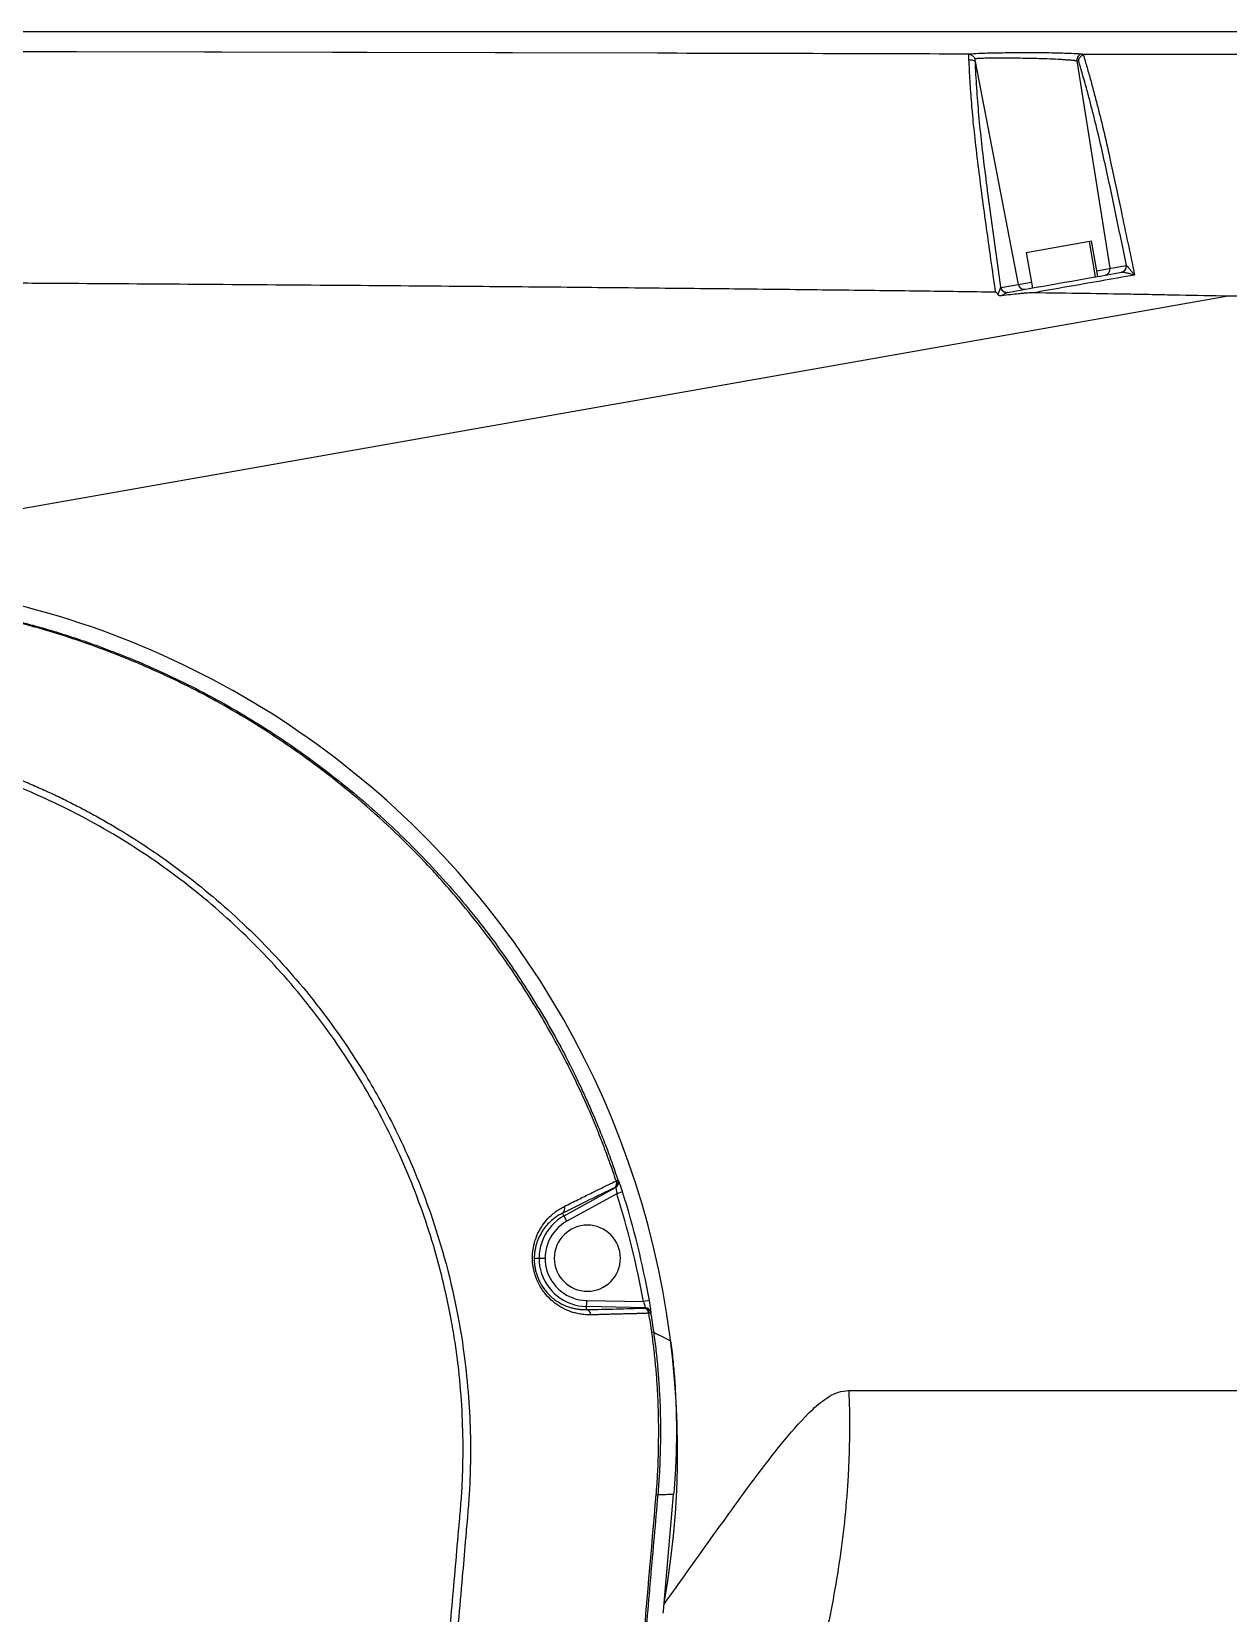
# Model space of a CAD drawing. Header units: millimetres. Extents: x -193 to 542, y 0 to 978.
# Drawn here: x 18.8 to 118.3, y 833.6 to 965.1 of the extents above; entities that cross this region are included whole.
import ezdxf

# ---------------------------------------------------------------- set-up
doc = ezdxf.new("R2010")
doc.units = ezdxf.units.MM

msp = doc.modelspace()

# ---------------------------------------------------------------- linework, layer by layer
at = {"color": 7, "linetype": 'Continuous', "lineweight": 25}
for p, q in [((12, 965.1), (190, 965.1)), ((70.86, 963.3), (22.53, 963.41)), ((106.18, 963.24), (106.41, 963.21)), ((97.23, 962.62), (100.82, 944.07)), ((105.7, 962.66), (108.45, 945.42)), ((105.85, 962.65), (105.7, 962.66)), ((101.49, 946.74), (106.91, 947.69)), ((107.26, 944.71), (106.74, 947.66)), ((107.43, 944.74), (106.91, 947.69)), ((101.49, 946.74), (102.01, 943.78)), ((107.34, 945.22), (109.8, 945.66)), ((99.39, 943.82), (101.93, 944.27)), ((118.29, 943.1), (-43.4, 914.59)), ((170.11, 943.1), (118.29, 943.1)), ((63.06, 866.62), (67.35, 868.98)), ((67.45, 868.46), (63.3, 866.18)), ((67.93, 868.61), (67.45, 868.46)), ((63.3, 866.18), (62.94, 866.85)), ((60.58, 863.1), (61.48, 863.1)), ((64.93, 859.58), (64.91, 858.83)), ((69.8, 858.98), (64.92, 859.08)), ((64.93, 859.58), (69.66, 859.49)), ((70.15, 859.57), (69.66, 859.49)), ((70.51, 856.94), (70.36, 856.92)), ((86.73, 852.1), (186.62, 852.1)), ((71.38, 834.4), (72.17, 843.46))]:
    msp.add_line(p, q, dxfattribs=at)
at = {"color": 7, "linetype": 'Continuous', "lineweight": 25, "flags": 128}
for points in [[(70.86, 963.3), (43.8, 963.36), (22.53, 963.41)], [(67.54, 869.58), (67.56, 869.58), (67.58, 869.57)], [(67.35, 868.98), (67.33, 868.98), (67.31, 868.99)], [(69.78, 858.96), (69.79, 858.97), (69.8, 858.98)], [(70.29, 858.56), (70.27, 858.55), (70.26, 858.54)]]:
    msp.add_lwpolyline(points, dxfattribs=at)
at = {"color": 7, "linetype": 'Continuous', "lineweight": 25}
for centre, radius, start, end in [((106.2, 962.74), 0.499, 91.8626, 188.769), ((107.96, 945.33), 0.491, 280.9872, 9.999), ((109.32, 945.57), 0.491, 280.9872, 9.999), ((109.32, 945.58), 0.5, 281.9042, 8.864), ((99.86, 943.91), 0.506, 191.9058, 277.215), ((99.87, 943.9), 0.491, 190.001, 279.0128), ((101.3, 944.16), 0.491, 190.001, 279.0128), ((0, 847.1), 72.5, 349.9146, 84.2596), ((66.98, 869.34), 0.461, 304.6852, 24.4995), ((67.07, 869.43), 0.5, 298.9049, 18.3428), ((67.1, 869.41), 0.5, 298.9048, 18.3258), ((0, 847.1), 70.75, 10.0826, 17.5747), ((0, 847.1), 71.25, 10.0826, 17.5747), ((62.67, 867.2), 0.446, 307.3458, 26.7511), ((65, 863.1), 4.02, 118.8287, 268.8287), ((65, 863.1), 3.52, 118.8287, 268.8287), ((65, 863.1), 2.75, 0, 180), ((65, 863.1), 2.75, 180, 0), ((69.65, 858.49), 0.463, 3.5561, 83.3732), ((69.77, 858.46), 0.5, 9.3148, 88.7524), ((69.79, 858.48), 0.5, 9.3315, 88.7525), ((64.84, 858.39), 0.445, 0.7849, 80.101), ((70.31, 838.72), 4.73, 83.4855, 85.0444), ((76.39, 627.42), 216.07, 91.1166, 91.4677)]:
    msp.add_arc(centre, radius, start, end, dxfattribs=at)
for points, knots in [([(22.53, 963.41), (21.64, 963.41), (19.86, 963.42), (17.47, 963.42), (15.71, 963.43), (14.38, 963.43), (13.25, 963.43), (12.39, 963.43), (11.98, 963.44)], [0, 0, 0, 0, 0.254042, 0.507618, 0.677119, 0.755697, 0.884959, 1, 1, 1, 1]), ([(96.67, 963.23), (96.76, 963.25), (96.9, 963.26), (97.35, 963.29), (97.66, 963.31), (98.45, 963.33), (98.95, 963.34), (100.08, 963.36), (100.71, 963.36), (101.98, 963.37), (102.62, 963.36), (103.77, 963.35), (104.28, 963.33), (105.11, 963.31), (105.43, 963.3), (105.92, 963.27), (106.08, 963.25), (106.18, 963.24)], [0, 0, 0, 0, 0.125, 0.125, 0.25, 0.25, 0.375, 0.375, 0.5, 0.5, 0.625, 0.625, 0.75, 0.75, 0.875, 0.875, 1, 1, 1, 1]), ([(96.71, 963.23), (96.73, 963.23), (96.77, 963.23), (96.83, 963.21), (96.89, 963.19), (96.96, 963.15), (97.03, 963.1), (97.1, 963.04), (97.15, 962.97), (97.19, 962.9), (97.21, 962.86), (97.22, 962.84)], [0, 0, 0, 0, 0.0811, 0.164556, 0.250115, 0.370458, 0.50019, 0.625774, 0.786838, 0.896958, 1, 1, 1, 1]), ([(105.7, 962.66), (105.68, 962.67), (105.64, 962.67), (105.57, 962.68), (105.49, 962.69), (105.39, 962.7), (105.28, 962.71), (105.15, 962.72), (105.02, 962.73), (104.87, 962.74), (104.7, 962.75), (104.53, 962.76), (104.34, 962.78), (103.92, 962.8), (103.02, 962.84), (101.73, 962.87), (100.49, 962.89), (99.59, 962.9), (98.94, 962.89), (98.5, 962.89), (98.2, 962.88), (97.93, 962.88), (97.7, 962.87), (97.5, 962.86), (97.34, 962.85), (97.26, 962.84), (97.22, 962.84)], [0, 0, 0, 0, 0.018726, 0.037845, 0.057357, 0.077265, 0.09757, 0.118273, 0.139377, 0.160881, 0.182789, 0.205101, 0.227817, 0.250941, 0.346206, 0.500119, 0.591027, 0.674272, 0.74986, 0.78724, 0.824058, 0.860321, 0.896038, 0.931217, 0.965868, 1, 1, 1, 1]), ([(105.85, 962.65), (105.85, 962.67), (105.85, 962.71), (105.86, 962.77), (105.88, 962.83), (105.9, 962.88), (105.92, 962.92), (105.96, 962.98), (106.03, 963.05), (106.12, 963.13), (106.19, 963.16), (106.23, 963.18)], [0, 0, 0, 0, 0.106686, 0.204043, 0.29208, 0.370807, 0.440241, 0.500408, 0.679923, 0.845929, 1, 1, 1, 1]), ([(106.41, 963.21), (106.38, 963.21), (106.31, 963.21), (106.26, 963.19), (106.23, 963.18)], [0, 0, 0, 0, 0.508183, 1, 1, 1, 1]), ([(106.23, 963.18), (106.28, 963), (106.39, 962.65), (106.54, 962.12), (106.7, 961.58), (106.85, 961.05), (106.99, 960.51), (107.14, 959.97), (107.29, 959.41), (107.56, 958.34), (107.98, 956.64), (108.63, 953.75), (109.47, 949.8), (110.12, 946.64), (110.49, 944.86)], [0, 0, 0, 0, 0.031831, 0.063313, 0.094535, 0.125589, 0.156572, 0.187584, 0.218731, 0.250124, 0.368569, 0.499889, 0.716541, 1, 1, 1, 1]), ([(115.48, 963.2), (114.72, 963.2), (113.97, 963.2), (112.83, 963.2), (112.45, 963.2), (111.7, 963.2), (111.32, 963.2), (109.43, 963.2), (107.92, 963.21), (106.41, 963.21)], [0, 0, 0, 0, 0.25, 0.25, 0.375, 0.375, 0.5, 0.5, 1, 1, 1, 1]), ([(170.97, 963.2), (161.73, 963.19), (152.48, 963.2), (133.98, 963.2), (124.73, 963.2), (115.48, 963.2)], [0, 0, 0, 0, 0.5, 0.5, 1, 1, 1, 1]), ([(98.94, 943.43), (98.81, 944.34), (98.58, 945.99), (98.22, 948.55), (97.89, 950.94), (97.56, 953.46), (97.27, 955.83), (97.07, 957.76), (96.95, 959.14), (96.88, 960.08), (96.82, 961), (96.77, 961.89), (96.74, 962.48), (96.72, 962.77)], [0, 0, 0, 0, 0.137961, 0.250115, 0.386964, 0.500227, 0.634404, 0.75023, 0.802025, 0.852439, 0.901955, 0.95101, 1, 1, 1, 1]), ([(96.72, 962.77), (96.83, 962.77), (96.94, 962.76), (97.13, 962.71), (97.2, 962.66), (97.23, 962.62)], [0, 0, 0, 0, 0.5, 0.5, 1, 1, 1, 1]), ([(97.23, 962.62), (97.26, 961.9), (97.3, 961.16), (97.4, 959.67), (97.46, 958.91), (97.6, 957.37), (97.68, 956.59), (97.85, 955.02), (97.95, 954.23), (98.25, 951.84), (98.46, 950.24), (98.91, 947.03), (99.13, 945.42), (99.36, 943.81)], [0, 0, 0, 0, 0.125, 0.125, 0.25, 0.25, 0.375, 0.375, 0.5, 0.5, 0.75, 0.75, 1, 1, 1, 1]), ([(109.82, 945.66), (109.52, 947.12), (109.22, 948.58), (108.61, 951.5), (108.3, 952.95), (107.66, 955.83), (107.32, 957.24), (106.79, 959.32), (106.61, 960), (106.23, 961.34), (106.04, 962), (105.85, 962.65)], [0, 0, 0, 0, 0.25, 0.25, 0.5, 0.5, 0.75, 0.75, 0.875, 0.875, 1, 1, 1, 1]), ([(110.49, 944.86), (109.55, 944.69), (107.68, 944.36), (104.88, 943.87), (103.02, 943.55), (102.1, 943.38)], [0, 0, 0, 0, 0.336052, 0.669434, 1, 1, 1, 1]), ([(110.49, 944.86), (110.45, 944.87), (110.36, 944.89), (110.16, 944.95), (109.95, 945), (109.76, 945.04), (109.64, 945.07), (109.54, 945.08), (109.47, 945.09), (109.44, 945.09), (109.43, 945.09)], [0, 0, 0, 0, 0.09496, 0.250288, 0.499892, 0.645234, 0.762395, 0.854933, 0.93369, 1, 1, 1, 1]), ([(109.82, 945.66), (109.82, 945.65), (109.83, 945.64), (109.86, 945.62), (109.88, 945.6), (109.91, 945.56), (109.96, 945.51), (110.03, 945.43), (110.15, 945.28), (110.28, 945.12), (110.41, 944.97), (110.47, 944.89), (110.49, 944.86)], [0, 0, 0, 0, 0.0388745, 0.0820638, 0.1299906, 0.1829467, 0.2411324, 0.3570217, 0.5001804, 0.7500353, 0.9077651, 1, 1, 1, 1]), ([(98.94, 943.43), (96.85, 943.46), (92.5, 943.52), (85.75, 943.6), (78.52, 943.68), (70.82, 943.76), (62.65, 943.84), (53.49, 943.92), (43.15, 944), (31.95, 944.08), (23.38, 944.14), (18.2, 944.17), (16.33, 944.19), (15.17, 944.19), (14.29, 944.2), (13.35, 944.22), (12.4, 944.23), (11.47, 944.22), (10.77, 944.2), (10.08, 944.16), (9.62, 944.12), (9.38, 944.1)], [0, 0, 0, 0, 0.070121, 0.145525, 0.226214, 0.312185, 0.403441, 0.499981, 0.618949, 0.749974, 0.87497, 0.906219, 0.923449, 0.937468, 0.944998, 0.953093, 0.968718, 0.976833, 0.984345, 0.992084, 1, 1, 1, 1]), ([(99.15, 943.23), (99.14, 943.25), (99.11, 943.3), (99.07, 943.35), (99.02, 943.4), (98.98, 943.42), (98.95, 943.43), (98.94, 943.43)], [0, 0, 0, 0, 0.28151, 0.517131, 0.710337, 0.867436, 1, 1, 1, 1]), ([(99.15, 943.23), (99.17, 943.27), (99.19, 943.36), (99.23, 943.47), (99.27, 943.56), (99.3, 943.65), (99.32, 943.72), (99.35, 943.77), (99.36, 943.8), (99.36, 943.81)], [0, 0, 0, 0, 0.1947342, 0.3616919, 0.5006643, 0.6536252, 0.7872599, 0.9022817, 1, 1, 1, 1]), ([(99.44, 943.13), (99.41, 943.12), (99.36, 943.12), (99.29, 943.13), (99.23, 943.15), (99.18, 943.18), (99.16, 943.21), (99.15, 943.23)], [0, 0, 0, 0, 0.243492, 0.454983, 0.643117, 0.819994, 1, 1, 1, 1]), ([(99.92, 943.41), (99.91, 943.41), (99.89, 943.4), (99.85, 943.38), (99.81, 943.36), (99.76, 943.33), (99.68, 943.28), (99.58, 943.22), (99.49, 943.16), (99.44, 943.13)], [0, 0, 0, 0, 0.07913, 0.168072, 0.267525, 0.37795, 0.499646, 0.722498, 1, 1, 1, 1]), ([(102.1, 943.38), (102.04, 943.38), (101.92, 943.38), (101.71, 943.37), (101.46, 943.35), (101.16, 943.33), (100.74, 943.28), (100.16, 943.22), (99.69, 943.16), (99.44, 943.13)], [0, 0, 0, 0, 0.061544, 0.1393425, 0.233462, 0.3439393, 0.4707971, 0.7148834, 1, 1, 1, 1]), ([(118.29, 943.1), (116.94, 943.12), (114.92, 943.16), (112.22, 943.22), (109.58, 943.27), (106.21, 943.32), (103.51, 943.36), (102.1, 943.38)], [0, 0, 0, 0, 0.250001, 0.375002, 0.500003, 0.738601, 1, 1, 1, 1]), ([(67.39, 869.53), (67.3, 869.8), (67.12, 870.34), (66.83, 871.15), (66.54, 871.95), (66.23, 872.76), (65.91, 873.56), (65.59, 874.36), (65.25, 875.17), (64.9, 875.96), (64.54, 876.76), (64.16, 877.56), (63.78, 878.35), (62.75, 880.43), (60.92, 883.73), (58.68, 887.17), (56.64, 889.98), (54.84, 892.27), (52.99, 894.42), (51.16, 896.39), (48.32, 899.26), (44.75, 902.37), (39.93, 905.94), (35.5, 908.75), (30.43, 911.39), (26.38, 913.13), (21.53, 914.91), (17.72, 916), (14.28, 916.75), (12.83, 917.03), (11.38, 917.28), (9.9, 917.51), (8.41, 917.71), (6.91, 917.87), (5.91, 917.96), (5.4, 918)], [0, 0, 0, 0, 0.0102563, 0.0205407, 0.0308538, 0.0411962, 0.0515684, 0.061971, 0.0724045, 0.0828696, 0.0933667, 0.1038966, 0.1144599, 0.1250571, 0.1874953, 0.2501739, 0.2727427, 0.3123956, 0.3548328, 0.3748292, 0.4090253, 0.5002611, 0.5447676, 0.6247511, 0.6889, 0.7502196, 0.7833016, 0.8747964, 0.8923482, 0.9100079, 0.9277776, 0.9456594, 0.9636555, 0.9817682, 1, 1, 1, 1]), ([(5.41, 918.08), (5.69, 918.06), (6.25, 918.01), (7.09, 917.93), (7.91, 917.85), (8.73, 917.75), (9.53, 917.65), (10.33, 917.53), (11.11, 917.41), (11.89, 917.29), (12.65, 917.15), (13.4, 917.01), (14.14, 916.87), (14.88, 916.71), (15.6, 916.56), (16.31, 916.39), (17.01, 916.23), (17.7, 916.05), (18.37, 915.87), (19.04, 915.69), (19.7, 915.51), (20.34, 915.32), (20.98, 915.13), (21.6, 914.93), (22.22, 914.73), (22.82, 914.53), (23.42, 914.33), (24, 914.12), (24.57, 913.91), (25.13, 913.7), (26.85, 913.05), (30.25, 911.61), (35.13, 909.12), (39.81, 906.19), (44.02, 903.11), (47.84, 899.9), (51.14, 896.69), (53.8, 893.76), (55.55, 891.65), (56.99, 889.78), (58.75, 887.36), (61.06, 883.82), (62.91, 880.48), (63.99, 878.29), (64.46, 877.31), (64.95, 876.24), (65.46, 875.08), (65.98, 873.84), (66.51, 872.5), (67.04, 871.08), (67.37, 870.09), (67.54, 869.58)], [0, 0, 0, 0, 0.010162, 0.020213, 0.030154, 0.039985, 0.049705, 0.059314, 0.068813, 0.078201, 0.087478, 0.096646, 0.105702, 0.114648, 0.123484, 0.132209, 0.140823, 0.149327, 0.157721, 0.166004, 0.174176, 0.182238, 0.190189, 0.19803, 0.20576, 0.213379, 0.220888, 0.228287, 0.235575, 0.242752, 0.249819, 0.301551, 0.375279, 0.446339, 0.499763, 0.562484, 0.625206, 0.665029, 0.704852, 0.723463, 0.749847, 0.8124, 0.874954, 0.886966, 0.900012, 0.914092, 0.929206, 0.945354, 0.962535, 0.980751, 1, 1, 1, 1]), ([(29.8, 725.75), (31.16, 727.53), (32.49, 729.33), (34.42, 732.08), (35.05, 733), (36.29, 734.88), (36.89, 735.82), (38.64, 738.69), (39.72, 740.63), (41.72, 744.59), (42.63, 746.61), (44.24, 750.74), (44.95, 752.85), (45.86, 756.08), (46.13, 757.17), (46.63, 759.36), (46.85, 760.46), (47.24, 762.66), (47.42, 763.76), (47.64, 765.41), (47.71, 765.96), (47.84, 767.07), (47.9, 767.62), (48.05, 769.28), (48.15, 770.39), (48.34, 772.6), (49.22, 782.57), (50.09, 792.54), (51.64, 810.25), (52.42, 819.11), (53.39, 830.18), (53.59, 832.4), (53.88, 835.72), (53.98, 836.83), (54.17, 839.04), (54.27, 840.15), (54.42, 841.81), (54.46, 842.36), (54.55, 843.47), (54.58, 844.03), (54.65, 845.69), (54.67, 846.81), (54.63, 850.16), (54.48, 852.4), (54.13, 855.22), (54.05, 855.78), (53.87, 856.9), (53.59, 858.58), (53.23, 860.23), (52.43, 863.51), (51.77, 865.66), (50.22, 869.88), (49.32, 871.95), (47.79, 874.99), (47.25, 875.99), (46.12, 877.95), (45.52, 878.91), (43.67, 881.73), (42.34, 883.54), (39.46, 886.99), (37.92, 888.65), (35.46, 891.01), (34.61, 891.77), (32.89, 893.24), (32.02, 893.94), (29.33, 895.98), (27.47, 897.23), (23.6, 899.53), (21.6, 900.57), (17.44, 902.43), (15.33, 903.24), (8.9, 905.27), (4.49, 906.14), (-0.05, 906.5)], [0, 0, 0, 0, 0.03125, 0.03125, 0.046875, 0.046875, 0.0625, 0.0625, 0.09375, 0.09375, 0.125, 0.125, 0.15625, 0.15625, 0.171875, 0.171875, 0.1875, 0.1875, 0.203125, 0.203125, 0.210937, 0.210937, 0.21875, 0.21875, 0.234375, 0.234375, 0.25, 0.375, 0.375, 0.5, 0.5, 0.53125, 0.53125, 0.546875, 0.546875, 0.5625, 0.5625, 0.570312, 0.570312, 0.578125, 0.578125, 0.59375, 0.59375, 0.625, 0.625, 0.632812, 0.632812, 0.640625, 0.65625, 0.65625, 0.6875, 0.6875, 0.71875, 0.71875, 0.734375, 0.734375, 0.75, 0.75, 0.78125, 0.78125, 0.8125, 0.8125, 0.828125, 0.828125, 0.84375, 0.84375, 0.875, 0.875, 0.90625, 0.90625, 0.9375, 0.9375, 1, 1, 1, 1]), ([(0, 907.19), (0.25, 907.17), (0.75, 907.13), (1.49, 907.05), (2.23, 906.97), (2.96, 906.87), (3.69, 906.77), (4.41, 906.66), (5.13, 906.54), (5.84, 906.41), (6.55, 906.28), (7.25, 906.14), (7.95, 905.99), (8.64, 905.83), (9.32, 905.67), (10, 905.5), (10.68, 905.32), (11.35, 905.13), (12.01, 904.94), (12.67, 904.74), (13.32, 904.54), (13.97, 904.33), (14.61, 904.11), (15.24, 903.89), (15.87, 903.66), (16.5, 903.42), (17.12, 903.18), (17.73, 902.94), (18.34, 902.69), (18.94, 902.43), (19.54, 902.16), (20.13, 901.9), (20.72, 901.62), (21.3, 901.35), (21.87, 901.06), (22.44, 900.77), (23.01, 900.48), (23.57, 900.18), (24.12, 899.88), (24.67, 899.57), (25.21, 899.26), (27.46, 897.94), (31.33, 895.34), (36.48, 890.99), (41.21, 885.99), (44.97, 880.96), (48.08, 875.83), (50.76, 870.32), (53.26, 863.27), (54.61, 856.79), (55.14, 851.59), (55.26, 849.04), (55.28, 847.37), (55.28, 846.48), (55.26, 845.65), (55.23, 844.52), (55.16, 843.17), (55.01, 841.39), (54.82, 839.2), (54.57, 836.3), (54.23, 832.51), (53.68, 826.11), (52.91, 817.4), (51.98, 806.7), (51.04, 795.99), (50.11, 785.29), (49.4, 777.27), (48.96, 772.17), (48.76, 769.94), (48.6, 768.04), (48.44, 766.23), (48.17, 764.01), (47.76, 761.19), (47.12, 757.88), (46.41, 754.99), (45.7, 752.54), (45.01, 750.42), (43.98, 747.6), (42.51, 744.16), (40.49, 740.18), (38.45, 736.68), (36.42, 733.53), (34.61, 730.92), (32.57, 728.15), (31.18, 726.37), (30.36, 725.32)], [0, 0, 0, 0, 0.003478, 0.006936, 0.010374, 0.013793, 0.017193, 0.020575, 0.023938, 0.027283, 0.03061, 0.033919, 0.037211, 0.040486, 0.043744, 0.046986, 0.050211, 0.05342, 0.056613, 0.05979, 0.062951, 0.066098, 0.069228, 0.072344, 0.075445, 0.078532, 0.081604, 0.084662, 0.087706, 0.090737, 0.093754, 0.096757, 0.099748, 0.102726, 0.10569, 0.108643, 0.111583, 0.114511, 0.117426, 0.12033, 0.123222, 0.126103, 0.156602, 0.187693, 0.219461, 0.251947, 0.274518, 0.302671, 0.336882, 0.378, 0.394092, 0.409436, 0.413426, 0.417228, 0.421721, 0.425004, 0.432822, 0.440536, 0.44978, 0.46331, 0.480915, 0.502654, 0.552433, 0.602108, 0.651798, 0.701479, 0.751127, 0.763549, 0.772542, 0.782186, 0.789951, 0.797722, 0.813288, 0.829411, 0.844556, 0.854501, 0.86483, 0.875545, 0.896066, 0.916668, 0.937448, 0.952244, 0.96872, 0.981458, 1, 1, 1, 1]), ([(63.07, 867.4), (63.26, 867.5), (63.65, 867.69), (64.22, 867.97), (64.76, 868.24), (65.27, 868.49), (65.76, 868.73), (66.21, 868.95), (66.63, 869.16), (67.03, 869.35), (67.27, 869.47), (67.39, 869.53)], [0, 0, 0, 0, 0.129854, 0.255706, 0.377175, 0.493943, 0.60575, 0.712391, 0.81371, 0.9096, 1, 1, 1, 1]), ([(67.39, 869.53), (67.41, 869.53), (67.44, 869.54), (67.47, 869.56), (67.5, 869.57), (67.52, 869.58), (67.54, 869.58), (67.54, 869.58), (67.54, 869.58)], [0, 0, 0, 0, 0.167607, 0.335732, 0.503698, 0.670828, 0.836469, 1, 1, 1, 1]), ([(67.93, 868.61), (67.92, 868.65), (67.91, 868.68), (67.89, 868.72), (67.89, 868.74), (67.88, 868.77), (67.87, 868.79), (67.87, 868.79), (67.87, 868.8), (67.87, 868.8), (67.85, 868.85), (67.84, 868.89), (67.82, 868.94), (67.82, 868.95), (67.81, 868.96), (67.81, 868.97), (67.81, 868.97), (67.81, 868.97), (67.81, 868.99), (67.8, 869.01), (67.78, 869.05), (67.78, 869.06), (67.77, 869.09), (67.77, 869.1), (67.76, 869.12), (67.76, 869.13), (67.75, 869.14), (67.73, 869.19), (67.72, 869.24), (67.67, 869.37), (67.64, 869.44), (67.6, 869.54), (67.58, 869.57), (67.58, 869.57)], [0, 0, 0, 0, 0.0625, 0.0625, 0.09375, 0.109375, 0.117187, 0.121094, 0.121094, 0.125, 0.125, 0.1875, 0.1875, 0.21875, 0.21875, 0.234375, 0.234375, 0.25, 0.25, 0.3125, 0.3125, 0.34375, 0.34375, 0.359375, 0.367187, 0.367187, 0.375, 0.375, 0.5, 0.5, 0.75, 0.75, 1, 1, 1, 1]), ([(67.24, 868.96), (66.58, 868.64), (65.88, 868.3), (64.44, 867.59), (63.7, 867.22), (62.94, 866.85)], [0, 0, 0, 0, 0.5, 0.5, 1, 1, 1, 1]), ([(67.35, 868.98), (67.35, 868.98), (67.37, 868.92), (67.41, 868.73), (67.43, 868.6), (67.45, 868.46)], [0, 0, 0, 0, 0.5, 0.5, 1, 1, 1, 1]), ([(65.28, 858.39), (65.21, 858.39), (65.06, 858.39), (64.84, 858.4), (64.62, 858.42), (64.4, 858.45), (64.19, 858.5), (63.81, 858.58), (63.29, 858.76), (62.62, 859.11), (61.98, 859.6), (61.39, 860.24), (60.88, 861.05), (60.53, 862.01), (60.4, 863.01), (60.48, 863.97), (60.71, 864.82), (61.06, 865.54), (61.48, 866.16), (61.91, 866.61), (62.32, 866.95), (62.68, 867.2), (62.94, 867.33), (63.07, 867.4)], [0, 0, 0, 0, 0.021375, 0.042468, 0.063293, 0.083861, 0.104188, 0.124291, 0.188556, 0.249121, 0.311682, 0.374285, 0.436969, 0.499587, 0.562161, 0.6249, 0.687354, 0.750021, 0.810636, 0.87502, 0.915703, 0.957324, 1, 1, 1, 1]), ([(62.94, 866.85), (62.88, 866.81), (62.75, 866.75), (62.58, 866.65), (62.42, 866.54), (62.26, 866.43), (62.03, 866.25), (61.73, 865.97), (61.37, 865.54), (61.07, 865.06), (60.86, 864.6), (60.74, 864.22), (60.67, 863.94), (60.62, 863.66), (60.59, 863.38), (60.58, 863.19), (60.58, 863.1)], [0, 0, 0, 0, 0.054885, 0.107298, 0.157239, 0.204707, 0.249701, 0.381347, 0.499709, 0.631376, 0.749474, 0.803826, 0.85587, 0.905778, 0.953748, 1, 1, 1, 1]), ([(60.58, 863.1), (60.58, 863.05), (60.58, 862.94), (60.58, 862.78), (60.6, 862.62), (60.62, 862.45), (60.64, 862.29), (60.68, 862.14), (60.71, 861.98), (60.76, 861.82), (60.81, 861.67), (60.87, 861.51), (60.93, 861.36), (61, 861.21), (61.19, 860.84), (61.59, 860.25), (62.22, 859.67), (62.91, 859.25), (63.46, 859.03), (63.91, 858.92), (64.23, 858.86), (64.56, 858.82), (64.79, 858.83), (64.91, 858.83)], [0, 0, 0, 0, 0.019704, 0.039186, 0.058488, 0.077651, 0.09672, 0.115738, 0.134749, 0.153799, 0.172932, 0.19219, 0.211617, 0.231255, 0.251143, 0.367518, 0.501515, 0.617875, 0.751385, 0.8068, 0.866704, 0.931103, 1, 1, 1, 1]), ([(64.91, 858.83), (65.77, 858.84), (66.61, 858.86), (68.22, 858.9), (68.99, 858.93), (69.71, 858.95)], [0, 0, 0, 0, 0.5, 0.5, 1, 1, 1, 1]), ([(69.66, 859.49), (69.71, 859.36), (69.75, 859.23), (69.8, 859.05), (69.81, 858.99), (69.8, 858.98)], [0, 0, 0, 0, 0.5, 0.5, 1, 1, 1, 1]), ([(70.29, 858.56), (70.3, 858.57), (70.29, 858.69), (70.24, 859.06), (70.2, 859.32), (70.15, 859.57)], [0, 0, 0, 0, 0.5, 0.5, 1, 1, 1, 1]), ([(70.11, 858.52), (70.01, 858.52), (69.81, 858.51), (69.48, 858.5), (69.14, 858.49), (68.77, 858.48), (68.39, 858.47), (68, 858.46), (67.58, 858.45), (67.15, 858.44), (66.7, 858.43), (66.24, 858.41), (65.77, 858.4), (65.44, 858.4), (65.28, 858.39)], [0, 0, 0, 0, 0.070399, 0.143421, 0.219012, 0.297104, 0.377618, 0.460466, 0.545546, 0.632744, 0.721933, 0.812976, 0.90572, 1, 1, 1, 1]), ([(70.26, 858.54), (70.26, 858.54), (70.26, 858.54), (70.24, 858.53), (70.21, 858.53), (70.17, 858.53), (70.13, 858.52), (70.11, 858.52)], [0, 0, 0, 0, 0.196767, 0.396185, 0.597243, 0.798875, 1, 1, 1, 1]), ([(70.72, 843.44), (70.74, 843.64), (70.77, 844.03), (70.81, 844.59), (70.85, 845.24), (70.87, 845.76), (70.89, 846.18), (70.89, 846.4), (70.9, 846.61), (70.9, 846.81), (70.91, 847.01), (70.91, 847.21), (70.92, 847.43), (70.92, 847.68), (70.92, 847.95), (70.93, 848.23), (70.93, 848.65), (70.93, 849.3), (70.91, 850.31), (70.87, 851.52), (70.79, 852.86), (70.68, 854.21), (70.54, 855.56), (70.42, 856.46), (70.36, 856.92)], [0, 0, 0, 0, 0.044578, 0.086322, 0.125248, 0.187862, 0.20372, 0.21925, 0.235694, 0.250723, 0.264654, 0.27969, 0.295873, 0.313231, 0.334572, 0.355382, 0.375663, 0.427808, 0.500412, 0.598969, 0.698178, 0.798068, 0.898666, 1, 1, 1, 1]), ([(70.51, 856.94), (70.54, 856.68), (70.61, 856.18), (70.7, 855.42), (70.78, 854.66), (70.85, 853.91), (70.91, 853.16), (70.96, 852.41), (71, 851.67), (71.04, 850.93), (71.06, 850.16), (71.07, 849.35), (71.08, 848.5), (71.07, 847.86), (71.06, 847.44), (71.05, 847.15), (71.04, 846.81), (71.03, 846.39), (71.02, 845.97), (71, 845.55), (70.97, 844.99), (70.92, 844.29), (70.88, 843.72), (70.85, 843.43)], [0, 0, 0, 0, 0.05664, 0.113006, 0.169093, 0.2249, 0.280423, 0.335661, 0.39061, 0.445269, 0.499635, 0.562089, 0.624376, 0.686801, 0.704562, 0.718001, 0.749336, 0.780565, 0.811864, 0.843251, 0.874741, 0.934398, 1, 1, 1, 1]), ([(71.92, 856.24), (71.96, 855.98), (72.02, 855.45), (72.11, 854.65), (72.18, 853.85), (72.25, 853.05), (72.3, 852.25), (72.34, 851.45), (72.37, 850.66), (72.39, 849.86), (72.4, 849.06), (72.4, 848.26), (72.39, 847.46), (72.37, 846.66), (72.34, 845.86), (72.29, 845.06), (72.24, 844.26), (72.2, 843.72), (72.17, 843.46)], [0, 0, 0, 0, 0.0626956, 0.1253131, 0.1878636, 0.250358, 0.3128078, 0.3752239, 0.4376175, 0.5, 0.5623825, 0.6247761, 0.6871922, 0.749642, 0.8121364, 0.8746869, 0.9373044, 1, 1, 1, 1]), ([(71.38, 834.34), (72, 835.2), (73.97, 837.93), (77.23, 842.54), (80.64, 847.14), (83.27, 850.18), (84.82, 851.47), (85.86, 852.01), (86.43, 852.07), (86.73, 852.1)], [0, 0, 0, 0, 0.134318, 0.422883, 0.711387, 0.855394, 0.9273, 0.963595, 1, 1, 1, 1]), ([(86.73, 852.1), (86.73, 851.91), (86.75, 851.53), (86.77, 850.95), (86.79, 850.36), (86.79, 849.76), (86.8, 849.16), (86.79, 848.17), (86.76, 846.78), (86.66, 844.46), (86.43, 841.55), (86.01, 838.12), (85.44, 834.7), (84.87, 831.91), (84.34, 829.7), (83.91, 828.06), (83.45, 826.41), (83.11, 825.32), (82.95, 824.78)], [0, 0, 0, 0, 0.020001, 0.04036, 0.061074, 0.082139, 0.103551, 0.125305, 0.187087, 0.250408, 0.373591, 0.500479, 0.624008, 0.750187, 0.811695, 0.873868, 0.936652, 1, 1, 1, 1]), ([(65.89, 787.69), (66.17, 790.99), (66.98, 800.28), (68.19, 814.22), (69.52, 829.5), (70.32, 838.8), (70.72, 843.44)], [0, 0, 0, 0, 0.177278, 0.5, 0.750125, 1, 1, 1, 1]), ([(70.85, 843.43), (70.75, 842.27), (70.65, 841.1), (70.44, 838.78), (70.34, 837.62), (70.04, 834.14), (69.83, 831.82), (69.22, 824.85), (68.82, 820.2), (67.6, 806.27), (66.79, 796.98), (65.97, 787.69)], [0, 0, 0, 0, 0.0625, 0.0625, 0.125, 0.125, 0.25, 0.25, 0.5, 0.5, 1, 1, 1, 1]), ([(71.31, 833.57), (71.32, 833.66), (71.33, 833.84), (71.36, 834.09), (71.37, 834.29), (71.39, 834.45), (71.4, 834.57), (71.41, 834.63), (71.41, 834.66)], [0, 0, 0, 0, 0.256318, 0.500019, 0.669496, 0.809173, 0.919221, 1, 1, 1, 1])]:
    msp.add_open_spline(points, degree=3, knots=knots, dxfattribs=at)
for points in [[(96.67, 963.23), (88.07, 963.26), (79.47, 963.28), (70.86, 963.3)], [(96.71, 963.23), (96.7, 963.23), (96.69, 963.23), (96.67, 963.23)], [(96.72, 962.77), (96.72, 962.92), (96.71, 963.08), (96.71, 963.23)], [(97.22, 962.84), (97.22, 962.76), (97.22, 962.69), (97.23, 962.62)], [(99.95, 943.42), (103.1, 943.98), (106.26, 944.53), (109.41, 945.09)], [(109.43, 945.09), (109.42, 945.09), (109.42, 945.09), (109.41, 945.09)], [(109.8, 945.66), (109.81, 945.66), (109.81, 945.66), (109.82, 945.66)], [(99.36, 943.81), (99.37, 943.81), (99.38, 943.82), (99.39, 943.82)], [(99.95, 943.42), (99.94, 943.42), (99.93, 943.41), (99.92, 943.41)], [(67.31, 868.99), (67.31, 868.99), (67.28, 868.98), (67.24, 868.96)], [(69.71, 858.95), (69.75, 858.95), (69.78, 858.96), (69.78, 858.96)], [(70.36, 856.92), (70.28, 857.45), (70.2, 857.99), (70.11, 858.52)], [(70.26, 858.54), (70.35, 858.01), (70.43, 857.47), (70.51, 856.94)], [(70.51, 856.94), (70.98, 856.69), (71.46, 856.46), (71.92, 856.24)]]:
    msp.add_open_spline(points, degree=3, dxfattribs=at)

doc.saveas('drawing.dxf')
